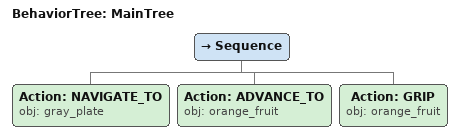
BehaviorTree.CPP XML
<root main_tree_to_execute="MainTree">
  <BehaviorTree ID="MainTree">
    <Sequence>
      <!-- Navigate to gray_plate -->
      <Action ID="NAVIGATE_TO" obj="gray_plate" />
      <!-- Advance to orange_fruit -->
      <Action ID="ADVANCE_TO" obj="orange_fruit" />
      <!-- Grip orange_fruit -->
      <Action ID="GRIP" obj="orange_fruit" />
    </Sequence>
  </BehaviorTree>
</root>
